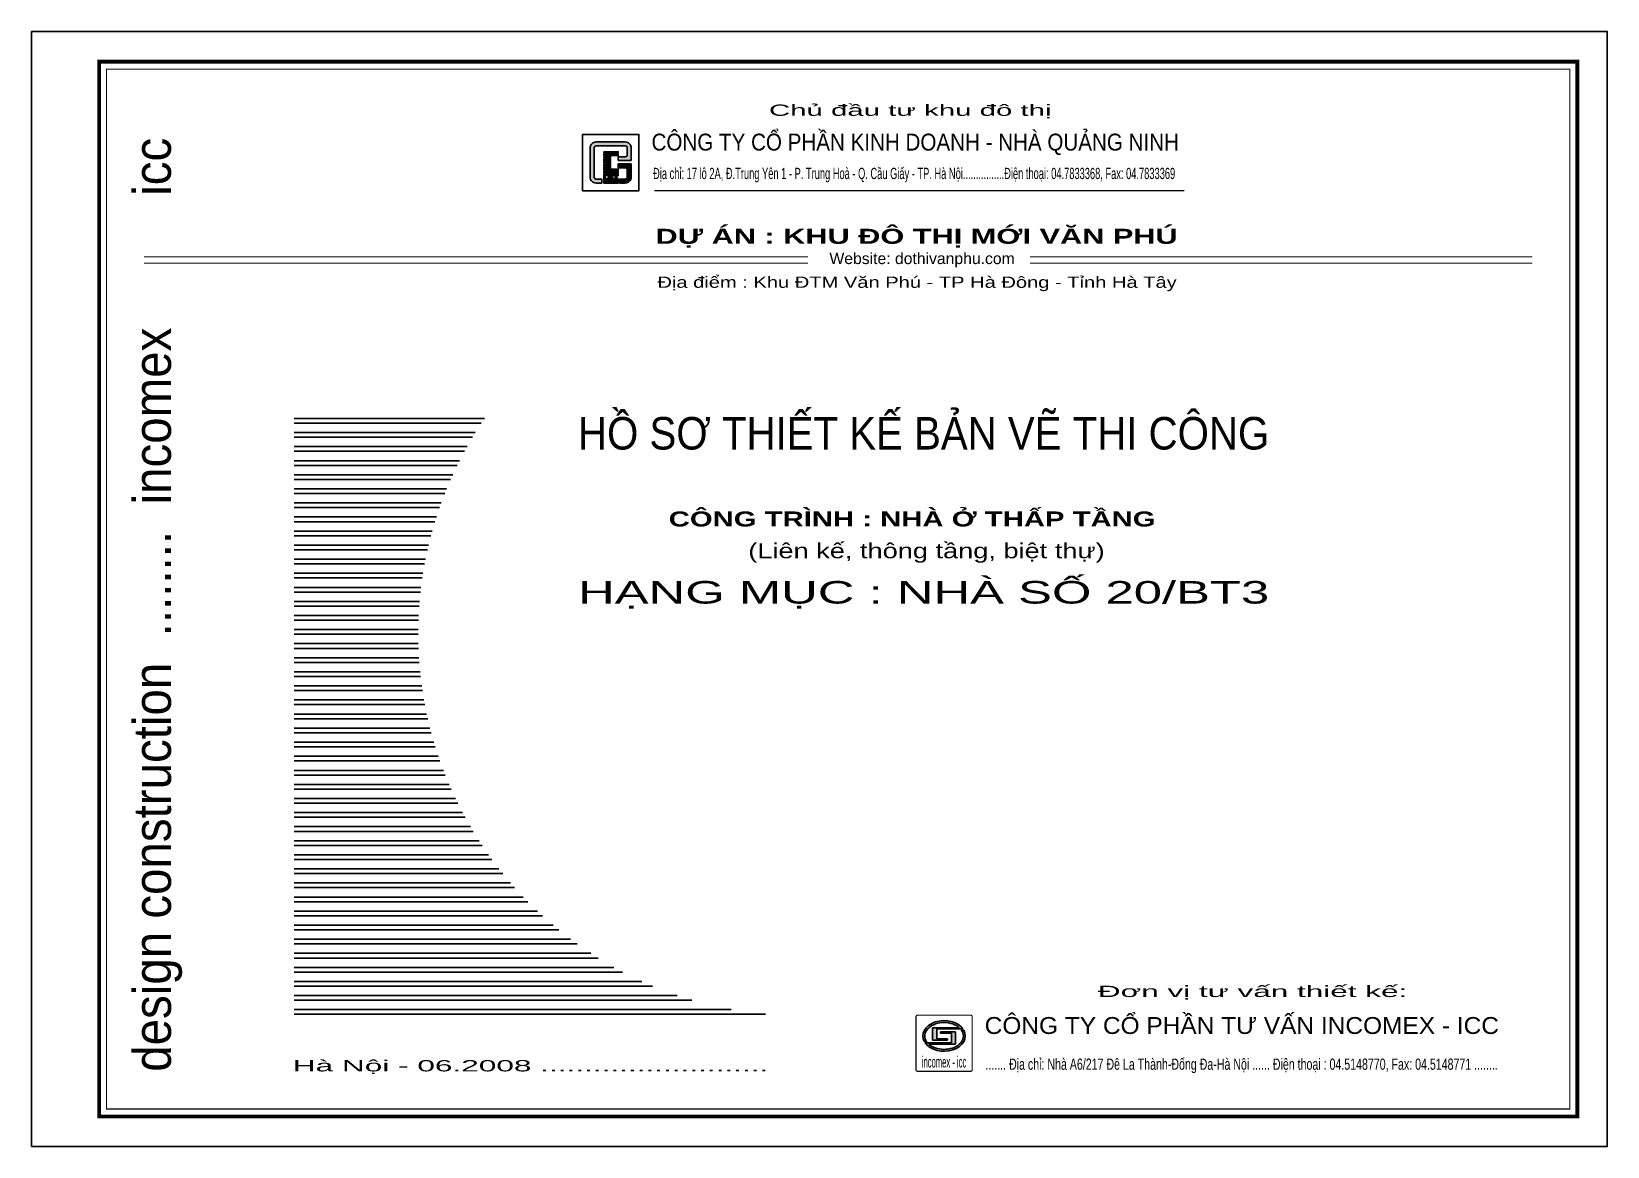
# Model space of a CAD drawing. Header units: millimetres. Extents: x -229618 to 2906, y -178063 to 96806.
# Drawn here: x -217616 to -186113, y 74528 to 96806 of the extents above; entities that cross this region are included whole.
import ezdxf
from ezdxf.enums import TextEntityAlignment as Align

# ---------------------------------------------------------------- set-up
doc = ezdxf.new("R2010")
doc.units = ezdxf.units.MM
doc.header["$LTSCALE"] = 200
doc.header["$MEASUREMENT"] = 0
doc.layers.get('DEFPOINTS').update_dxf_attribs({"linetype": 'CONTINUOUS'})
for name, color, linetype, lineweight in [('cat', 1, 'CONTINUOUS', 40), ('hatch', 250, 'CONTINUOUS', 5), ('thay', 7, 'CONTINUOUS', 18)]:
    doc.layers.add(name, color=color, linetype=linetype, lineweight=lineweight)
for name, color, linetype in [('CUA', 145, 'CONTINUOUS'), ('KHUNGTEN', 7, 'CONTINUOUS'), ('TEXT', 33, 'CONTINUOUS')]:
    doc.layers.add(name, color=color, linetype=linetype)
doc.layers.add('in', color=203, linetype='CONTINUOUS', lineweight=5, plot=False)
doc.styles.add('2', font='Vhhels_0.ttf', dxfattribs={"width": 2, "height": 3})
doc.styles.add('Aria H B iso', font='Vharialb_0.ttf')
doc.styles.add('Arial iso', font='vnarial_0.ttf')
doc.styles.add('chu rong', font='vnccbo__.shx', dxfattribs={"bigfont": 'bigfont.shx'})
doc.styles.add('khung', font='Vhcentn_0.ttf')

msp = doc.modelspace()

# ---------------------------------------------------------------- hatches: boundary and pattern name
at = {"layer": 'CUA'}
h = msp.add_hatch(dxfattribs=at)
h.set_pattern_fill('ANSI32', color=15, scale=750, angle=135, style=0)
h.set_pattern_definition([(180, (-466484.97, 95730.95), (-4e-14, -281.25), []), (180, (-466578.72, 95824.7), (-4e-14, -281.25), [])])
h.paths.add_polyline_path([(-208507.7, 89153.7), (-212366.4, 89153.7), (-212366.4, 77153.4), (-202745.7, 77153.4, -0.5848699)])
at = {"layer": 'hatch', "lineweight": -2}
for points in [[(-205627.3, 94479.2, 0.4142136), (-205747.1, 94599), (-206329.1, 94599, 0.4142136), (-206448.8, 94479.2), (-206448.8, 94188.3), (-206369.5, 94188.3), (-206369.5, 94479.2, -0.4142136), (-206329.1, 94519.7), (-205747.1, 94519.7, -0.4142136), (-205706.6, 94479.2), (-205706.6, 94345.3, -0.4142136), (-205747.1, 94304.9), (-205889.3, 94304.9), (-205889.3, 94225.6), (-205627.3, 94225.6)], [(-206215.9, 93857), (-206329.1, 93857, -0.4142136), (-206369.5, 93897.4), (-206369.5, 94188.3), (-206448.8, 94188.3), (-206448.8, 93897.4, 0.4142136), (-206329.1, 93777.7), (-206215.9, 93777.7)], [(-205627.3, 94159.5), (-205889.3, 94159.5), (-205889.3, 94080.2), (-205747.1, 94080.2, -0.4142136), (-205706.6, 94039.8), (-205706.6, 93897.4, -0.4142136), (-205747.1, 93857), (-205860.2, 93857), (-205860.2, 93777.7), (-205747.1, 93777.7, 0.4142136), (-205627.3, 93897.4)]]:
    msp.add_hatch(color=32, dxfattribs=at).paths.add_polyline_path(points)
h = msp.add_hatch(color=32, dxfattribs=at)
h.paths.add_polyline_path([(-206175.9, 94107.1), (-206039.3, 94107.1), (-206039.3, 94080.2), (-206175.9, 94080.2)])
h.paths.add_polyline_path([(-206175.9, 94156.5), (-206039.3, 94156.5), (-206039.3, 94129.7), (-206175.9, 94129.7)])
h.paths.add_polyline_path([(-206175.9, 94206), (-206039.3, 94206), (-206039.3, 94179.1), (-206175.9, 94179.1)])
h.paths.add_polyline_path([(-206175.9, 94255.4), (-206039.3, 94255.4), (-206039.3, 94228.6), (-206175.9, 94228.6)])
h.paths.add_polyline_path([(-206175.9, 94304.9), (-206039.3, 94304.9), (-206039.3, 94278), (-206175.9, 94278)])
h.paths.add_polyline_path([(-206175.9, 94354.4), (-205889.3, 94354.4), (-205889.3, 94327.5), (-206175.9, 94327.5)])
h.paths.add_polyline_path([(-206175.9, 94403.8), (-205889.3, 94403.8), (-205889.3, 94376.9), (-206175.9, 94376.9)])
h = msp.add_hatch(color=32, dxfattribs=at)
h.paths.add_polyline_path([(-206175.9, 93981.3), (-205889.3, 93981.3), (-205889.3, 94008.2), (-206175.9, 94008.2)])
h.paths.add_polyline_path([(-206175.9, 94030.8), (-205889.3, 94030.8), (-205889.3, 94057.6), (-206175.9, 94057.6)])
h.paths.add_polyline_path([(-205889.3, 93869.2), (-205889.3, 93837.3), (-205950.6, 93837.3), (-205950.6, 93958.7), (-205889.3, 93958.7), (-205889.3, 93926.9), (-205918.7, 93926.9), (-205918.7, 93869.2)])
h.paths.add_polyline_path([(-205973.2, 93869.2), (-205973.2, 93837.3), (-206034.5, 93837.3), (-206034.5, 93958.7), (-205973.2, 93958.7), (-205973.2, 93926.9), (-206002.6, 93926.9), (-206002.6, 93869.2)])
h.paths.add_polyline_path([(-206085.7, 93869.2), (-206147.2, 93869.2), (-206147.2, 93926.9), (-206085.7, 93926.9)], flags=16)
h.paths.add_polyline_path([(-206057, 93837.3), (-206175.9, 93837.3), (-206175.9, 93958.7), (-206057, 93958.7)])
h.paths.add_polyline_path([(-206175.9, 93777.7), (-205889.3, 93777.7), (-205889.3, 93814.7), (-206175.9, 93814.7)])
at = {"layer": 'KHUNGTEN'}
h = msp.add_hatch(color=1, dxfattribs=at)
edge = h.paths.add_edge_path()
edge.add_ellipse((-199374, 76736.3), major_axis=(-424, 0), ratio=0.7241128, start_angle=27.14736, end_angle=201.88868)
edge.add_line((-198980.6, 76850.7), (-199026.1, 76850.7))
edge.add_spline(control_points=[(-199026.1, 76850.7), (-199025.4, 76849.7), (-199024.7, 76848.7), (-199000.4, 76812.1), (-198988.7, 76774.1), (-198988.7, 76736.3)], knot_values=[6.2831853, 6.2831853, 6.2831853, 6.2831853, 6.295947, 6.295947, 6.7433047, 6.7433047, 6.7433047, 6.7433047], degree=3, periodic=0)
edge.add_spline(control_points=[(-198988.7, 76736.3), (-198988.7, 76734.6), (-198988.7, 76732.9), (-198989.9, 76693.4), (-199002.6, 76655.4), (-199051.9, 76584.7), (-199088.6, 76552.2), (-199179.9, 76501.3), (-199234.5, 76483), (-199349.7, 76465.3), (-199410.4, 76466), (-199524.8, 76486.2), (-199578.4, 76505.7), (-199642.5, 76543.7), (-199660.4, 76556.6), (-199676.1, 76570.6)], knot_values=[3.828793, 3.828793, 3.828793, 3.828793, 3.8489704, 3.8489704, 4.2963281, 4.2963281, 4.7436858, 4.7436858, 5.1910435, 5.1910435, 5.6384012, 5.6384012, 6.0857589, 6.0857589, 6.2831853, 6.2831853, 6.2831853, 6.2831853], degree=3, periodic=0)
edge.add_line((-199676.1, 76570.6), (-199143, 76570.6))
edge.add_line((-199143, 76570.6), (-199143, 76596.2))
edge.add_line((-199143, 76596.2), (-199143, 76821.6))
edge.add_line((-199143, 76821.6), (-199229.4, 76821.6))
edge.add_line((-199229.4, 76821.6), (-199443, 76821.6))
edge.add_line((-199443, 76821.6), (-199443, 76794.4))
edge.add_line((-199443, 76794.4), (-199229.4, 76794.4))
edge.add_line((-199229.4, 76794.4), (-199229.4, 76596.2))
edge.add_line((-199229.4, 76596.2), (-199751.3, 76596.2))
edge = h.paths.add_edge_path()
edge.add_ellipse((-199374, 76736.3), major_axis=(424, 0), ratio=0.7241128, start_angle=27.14742, end_angle=201.88862)
edge.add_line((-199767.5, 76621.8), (-199722, 76621.8))
edge.add_spline(control_points=[(-199722, 76621.8), (-199723.2, 76623.6), (-199724.4, 76625.4), (-199748.7, 76663), (-199759.8, 76701), (-199758.8, 76776.6), (-199746.5, 76814.6), (-199698.3, 76885.6), (-199662.1, 76918.3), (-199571.6, 76969.8), (-199517.3, 76988.5), (-199402.3, 77007), (-199341.7, 77006.8), (-199227, 76987.5), (-199173, 76968.4), (-199107.3, 76930.2), (-199088.5, 76916.6), (-199071.9, 76902)], knot_values=[6.9703926, 6.9703926, 6.9703926, 6.9703926, 6.9932419, 6.9932419, 7.4405997, 7.4405997, 7.8879574, 7.8879574, 8.3353151, 8.3353151, 8.7826728, 8.7826728, 9.2300305, 9.2300305, 9.6773882, 9.6773882, 9.8848963, 9.8848963, 9.8848963, 9.8848963], degree=3, periodic=0)
edge.add_line((-199071.9, 76902), (-199605, 76902))
edge.add_line((-199605, 76902), (-199605, 76651))
edge.add_line((-199605, 76651), (-199305, 76651))
edge.add_line((-199305, 76651), (-199305, 76678.2))
edge.add_line((-199305, 76678.2), (-199518.6, 76678.2))
edge.add_line((-199518.6, 76678.2), (-199518.6, 76876.4))
edge.add_line((-199518.6, 76876.4), (-198996.7, 76876.4))

# ---------------------------------------------------------------- linework, layer by layer
at = {"layer": 'cat', "const_width": 75}
msp.add_lwpolyline([(-216266.4, 96203.4), (-186716.4, 96203.4), (-186716.4, 75128.4), (-216266.4, 75128.4)], close=True, dxfattribs=at)
at = {"layer": 'DEFPOINTS', "ltscale": 600}
msp.add_lwpolyline([(-217616.4, 96805.7), (-186116.4, 96805.7), (-186116.4, 74528.4), (-217616.4, 74528.4)], close=True, dxfattribs=at)
at = {"layer": 'hatch', "lineweight": -2}
for p, q in [((-205889.3, 94225.6), (-205889.3, 94304.9)), ((-205627.3, 94225.6), (-205889.3, 94225.6)), ((-205627.3, 94159.5), (-205889.3, 94159.5)), ((-205889.3, 94080.2), (-205889.3, 94159.5)), ((-206215.9, 93857), (-206215.9, 93777.7)), ((-205860.2, 93857), (-205860.2, 93777.7))]:
    msp.add_line(p, q, dxfattribs=at)
for points in [[(-205627.3, 94225.6), (-205627.3, 94479.2, 0.4142136), (-205747.1, 94599), (-206329.1, 94599, 0.4142136), (-206448.8, 94479.2), (-206448.8, 93897.4, 0.4142136), (-206329.1, 93777.7), (-206215.9, 93777.7)], [(-205889.3, 94304.9), (-205747.1, 94304.9, 0.4142136), (-205706.6, 94345.3), (-205706.6, 94479.2, 0.4142136), (-205747.1, 94519.7), (-206329.1, 94519.7, 0.4142136), (-206369.5, 94479.2), (-206369.5, 93897.4, 0.4142136), (-206329.1, 93857), (-206215.9, 93857)], [(-205860.2, 93857), (-205747.1, 93857, 0.4142136), (-205706.6, 93897.4), (-205706.6, 94039.8, 0.4142136), (-205747.1, 94080.2), (-205889.3, 94080.2)], [(-205860.2, 93777.7), (-205747.1, 93777.7, 0.4142136), (-205627.3, 93897.4), (-205627.3, 94159.5)]]:
    msp.add_lwpolyline(points, format="xyb", dxfattribs=at)
for points in [[(-206175.9, 94403.8), (-205889.3, 94403.8), (-205889.3, 94376.9), (-206175.9, 94376.9)], [(-206175.9, 94354.4), (-205889.3, 94354.4), (-205889.3, 94327.5), (-206175.9, 94327.5)], [(-206175.9, 94304.9), (-206039.3, 94304.9), (-206039.3, 94278), (-206175.9, 94278)], [(-206175.9, 94255.4), (-206039.3, 94255.4), (-206039.3, 94228.6), (-206175.9, 94228.6)], [(-206175.9, 94206), (-206039.3, 94206), (-206039.3, 94179.1), (-206175.9, 94179.1)], [(-206175.9, 94156.5), (-206039.3, 94156.5), (-206039.3, 94129.7), (-206175.9, 94129.7)], [(-206175.9, 94107.1), (-206039.3, 94107.1), (-206039.3, 94080.2), (-206175.9, 94080.2)], [(-206175.9, 94030.8), (-205889.3, 94030.8), (-205889.3, 94057.6), (-206175.9, 94057.6)], [(-206175.9, 93981.3), (-205889.3, 93981.3), (-205889.3, 94008.2), (-206175.9, 94008.2)], [(-206057, 93837.3), (-206175.9, 93837.3), (-206175.9, 93958.7), (-206057, 93958.7)], [(-206085.7, 93869.2), (-206147.2, 93869.2), (-206147.2, 93926.9), (-206085.7, 93926.9)], [(-206175.9, 93777.7), (-205889.3, 93777.7), (-205889.3, 93814.7), (-206175.9, 93814.7)]]:
    msp.add_lwpolyline(points, close=True, dxfattribs=at)
for points in [[(-205973.2, 93869.2), (-205973.2, 93837.3), (-206034.5, 93837.3), (-206034.5, 93958.7), (-205973.2, 93958.7), (-205973.2, 93926.9), (-206002.6, 93926.9), (-206002.6, 93869.2), (-205973.2, 93869.2)], [(-205889.3, 93869.2), (-205889.3, 93837.3), (-205950.6, 93837.3), (-205950.6, 93958.7), (-205889.3, 93958.7), (-205889.3, 93926.9), (-205918.7, 93926.9), (-205918.7, 93869.2), (-205889.3, 93869.2)]]:
    msp.add_lwpolyline(points, dxfattribs=at)
at = {"layer": 'in', "color": 203}
msp.add_lwpolyline([(-217616.4, 74528.4), (-186113.1, 74528.4), (-186113.1, 96803.4), (-217616.4, 96803.4)], close=True, dxfattribs=at)
at = {"layer": 'KHUNGTEN'}
for p, q in [((-205475.6, 94750.8), (-206600.6, 94750.8)), ((-206600.6, 94750.8), (-206600.6, 93625.8)), ((-205475.6, 93625.8), (-205475.6, 94750.8)), ((-206600.6, 93625.8), (-205475.6, 93625.8))]:
    msp.add_line(p, q, dxfattribs=at)
at = {"layer": 'KHUNGTEN', "color": 8}
for p, q in [((-199605, 76651), (-199605, 76902)), ((-199605, 76651), (-199605, 76902)), ((-199605, 76902), (-199071.9, 76902)), ((-198996.7, 76876.4), (-199518.6, 76876.4)), ((-199518.6, 76876.4), (-199518.6, 76678.2)), ((-199767.5, 76621.8), (-199722, 76621.8)), ((-199751.3, 76596.2), (-199229.4, 76596.2)), ((-199143, 76570.6), (-199676.1, 76570.6)), ((-199605, 76651), (-199605, 76678.2)), ((-199305, 76651), (-199605, 76651)), ((-199518.6, 76678.2), (-199305, 76678.2)), ((-199443, 76821.6), (-199143, 76821.6)), ((-199443, 76794.4), (-199443, 76821.6)), ((-199229.4, 76794.4), (-199443, 76794.4)), ((-199305, 76678.2), (-199305, 76651)), ((-199229.4, 76821.6), (-199143, 76821.6)), ((-199229.4, 76596.2), (-199229.4, 76794.4)), ((-199143, 76570.6), (-199229.4, 76570.6)), ((-199143, 76821.6), (-199143, 76794.4)), ((-199143, 76821.6), (-199143, 76570.6)), ((-199143, 76596.2), (-199143, 76570.6)), ((-198980.6, 76850.7), (-199026.1, 76850.7))]:
    msp.add_line(p, q, dxfattribs=at)
at = {"layer": 'KHUNGTEN', "color": 8, "const_width": 23.3}
msp.add_lwpolyline([(-216116.4, 96053.4), (-186866.4, 96053.4), (-186866.4, 75278.4), (-216116.4, 75278.4)], close=True, dxfattribs=at)
for points in [[(-186866.4, 93954.3), (-186866.4, 83912.6)], [(-205169.4, 93625.8), (-194571.9, 93625.8)], [(-215366.4, 92303.4), (-202096.4, 92303.4)], [(-197658, 92303.4), (-187616.4, 92303.4)], [(-215366.4, 92178.7), (-202096.4, 92178.7)], [(-197658, 92178.7), (-187616.4, 92178.7)]]:
    msp.add_lwpolyline(points, dxfattribs=at)
msp.add_lwpolyline([(-199899, 76028.4), (-198849, 76028.4, 0.4142136), (-198811.5, 76065.9), (-198811.5, 77115.9, 0.4142136), (-198849, 77153.4), (-199899, 77153.4, 0.4142136), (-199936.5, 77115.9), (-199936.5, 76065.9, 0.4142136)], format="xyb", close=True, dxfattribs=at)
at = {"layer": 'KHUNGTEN', "color": 8}
for major_axis, start_param, end_param in [((424, 0), 0.4738118, 3.5236212), ((-424, 0), 0.4738108, 3.5236221)]:
    msp.add_ellipse((-199374, 76736.3), major_axis=major_axis, ratio=0.7241128, start_param=start_param, end_param=end_param, dxfattribs=at)
for points, knots in [([(-199071.9, 76902), (-199088.5, 76916.6), (-199107.3, 76930.2), (-199173, 76968.4), (-199227, 76987.5), (-199341.7, 77006.8), (-199402.3, 77007), (-199517.3, 76988.5), (-199571.6, 76969.8), (-199662.1, 76918.3), (-199698.3, 76885.6), (-199746.5, 76814.6), (-199758.8, 76776.6), (-199759.8, 76701), (-199748.7, 76663), (-199724.4, 76625.4), (-199723.2, 76623.6), (-199722, 76621.8)], [6.9703926, 6.9703926, 6.9703926, 6.9703926, 7.1779007, 7.1779007, 7.6252584, 7.6252584, 8.0726161, 8.0726161, 8.5199739, 8.5199739, 8.9673316, 8.9673316, 9.4146893, 9.4146893, 9.862047, 9.862047, 9.8848963, 9.8848963, 9.8848963, 9.8848963]), ([(-199676.1, 76570.6), (-199660.4, 76556.6), (-199642.5, 76543.7), (-199578.4, 76505.7), (-199524.8, 76486.2), (-199410.4, 76466), (-199349.7, 76465.3), (-199234.5, 76483), (-199179.9, 76501.3), (-199088.6, 76552.2), (-199051.9, 76584.7), (-199002.6, 76655.4), (-198989.9, 76693.4), (-198988.7, 76732.9), (-198988.7, 76734.6), (-198988.7, 76736.3), (-198988.7, 76774.1), (-199000.4, 76812.1), (-199024.7, 76848.7), (-199025.4, 76849.7), (-199026.1, 76850.7)], [3.828793, 3.828793, 3.828793, 3.828793, 4.0262194, 4.0262194, 4.4735771, 4.4735771, 4.9209348, 4.9209348, 5.3682925, 5.3682925, 5.8156502, 5.8156502, 6.2630079, 6.2630079, 6.2831853, 6.2831853, 6.2831853, 6.730543, 6.730543, 6.7433047, 6.7433047, 6.7433047, 6.7433047])]:
    msp.add_open_spline(points, degree=3, knots=knots, dxfattribs=at)
at = {"layer": 'thay', "lineweight": -2}
msp.add_lwpolyline([(-206600.6, 93625.8), (-205475.6, 93625.8), (-205475.6, 94750.8), (-206600.6, 94750.8)], close=True, dxfattribs=at)

# ---------------------------------------------------------------- texts
at = {"layer": 'KHUNGTEN', "color": 7}
for s, height, style, width, p, p2 in [('Chñ ®Çu t\xad khu ®« thÞ', 225, 'Arial iso', 1.88969, (-202874.3, 95121.4), (-197227.5, 95121.4)), ('dù ¸n : KHU §¤ THÞ MíI V¡N PHó', 300, 'Aria H B iso', 1.479604, (-205143.1, 92564.3), (-194705, 92564.3)), ('§Þa ®iÓm : Khu §TM V¨n Phó - TP Hµ §«ng - TØnh Hµ T©y', 225, 'Arial iso', 1.277983, (-205104.8, 91684.8), (-194723.7, 91684.8)), ('c«ng tr×nh : nhµ ë thÊp tÇng ', 300, 'Aria H B iso', 1.402587, (-204878.9, 86916), (-194984.3, 86916)), ('§¬n vÞ t\xad vÊn thiÕt kÕ:', 225, 'Arial iso', 2.046243, (-196300.6, 77514.4), (-190115.6, 77514.4))]:
    msp.add_text(s, height=height, dxfattribs=dict(at, style=style, width=width)).set_placement(p, p2, align=Align.FIT)
at = {"layer": 'KHUNGTEN', "style": 'khung'}
for s, width, p, p2 in [('c«ng ty cæ phÇn kinh doanh - nhµ qu¶ng ninh', 0.830231, (-205222.5, 94427.8), (-194679.8, 94427.8)), ('c«ng ty cæ phÇn t\xad vÊn incomex - icc', 1.009773, (-198563.1, 76776.5), (-188282.5, 76776.5))]:
    msp.add_text(s, height=337.5, dxfattribs=dict(at, width=width)).set_placement(p, p2, align=Align.FIT)
at = {"layer": 'KHUNGTEN', "color": 8, "style": 'chu rong', "width": 0.854485}
msp.add_text('design construction  ........  incomex          icc', height=750, rotation=90, dxfattribs=at).set_placement((-214829.1, 76021.2), (-214829.1, 94682.5), align=Align.FIT)
at = {"layer": 'KHUNGTEN', "color": 8}
for s, height, style, width, p, p2 in [('§Þa chØ: 17 l« 2A, §.Trung Yªn 1 - P. Trung Hoµ - Q. CÇu GiÊy - TP. Hµ Néi................§iÖn tho¹i: 04.7833368, Fax: 04.7833369', 225, 'Arial iso', 0.59087, (-205191.6, 93857.5), (-194754.8, 93857.5)), ('(Liªn kÕ, th«ng tÇng, biÖt thù)', 300, 'Arial iso', 1.306699, (-203288.2, 86281.5), (-196164.1, 86281.5)), ('Hµ Néi - 06.2008 ..........................', 225, 'Arial iso', 2.007649, (-212393.2, 76028.4), (-202888.6, 76028.4)), ('incomex - icc ', 225, 'chu rong', 0.456839, (-199819, 76104.5), (-198888.3, 76104.5)), ('....... §Þa chØ: Nhµ A6/217 §ª La Thµnh-§èng §a-Hµ Néi ...... §iÖn tho¹i : 04.5148770, Fax: 04.5148771 ........', 225, 'Arial iso', 0.675313, (-198547.8, 76060.5), (-188305.9, 76060.5))]:
    msp.add_text(s, height=height, dxfattribs=dict(at, style=style, width=width)).set_placement(p, p2, align=Align.FIT)
at = {"layer": 'KHUNGTEN', "color": 8, "style": 'Arial iso', "width": 1}
msp.add_text('Website: dothivanphu.com', height=225, dxfattribs=at).set_placement((-201666, 92159.3))
at = {"layer": 'TEXT', "color": 7, "style": '2'}
for s, height, width, p, p2 in [('hå s¬ thiÕt kÕ b¶n vÏ thi c«ng', 650, 1.255245, (-206691.6, 88453.8), (-192875, 88453.8)), ('H¹ng môc : NHµ sè 20/bt3', 450, 2.174746, (-206691.6, 85375.8), (-192875, 85375.8))]:
    msp.add_text(s, height=height, dxfattribs=dict(at, width=width)).set_placement(p, p2, align=Align.FIT)

doc.saveas('drawing.dxf')
